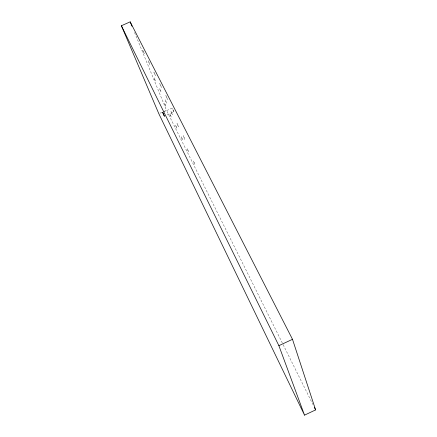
<?xml version="1.0" encoding="UTF-8"?>
<svg xmlns="http://www.w3.org/2000/svg" width="437" height="437" viewBox="0 0 437 437"><rect width="100%" height="100%" fill="white"/><g stroke="black" fill="none" stroke-linecap="round" stroke-linejoin="round"><path stroke-width="0.33" stroke-dasharray="2.19 1.64" d="M160.013 113.199L161.783 112.407M164.143 111.348L166.502 110.282L282.815 344.006M163.241 112.09L172.216 108.114L173.904 111.921L166.765 115.133M173.904 111.921L172.178 108.081M283.121 344.618L312.881 404.422M134.563 32.513L166.502 110.282M194.897 164.388L193.323 160.953L194.897 164.388M142.762 50.146L144.336 53.685L142.762 50.146M148.225 60.896L149.82 64.485L148.225 60.896M153.89 72.045L155.512 75.688L153.89 72.045M154.086 77.808L155.583 81.167L154.086 77.808M159.767 83.614L161.411 87.313L159.767 83.614M159.516 88.591L161.035 91.999L159.516 88.591M165.874 95.627L167.54 99.379L165.874 95.627M165.142 99.756L166.677 103.208L165.142 99.756M164.514 103.285L165.94 106.486L164.514 103.285M170.965 111.32L172.522 114.827L170.965 111.32M169.9 114.062L171.342 117.302L169.9 114.062M177.007 123.316L178.586 126.867L177.007 123.316M175.472 125.2L176.93 128.489L175.472 125.2M183.272 135.754L184.873 139.359L183.272 135.754M181.235 136.726L182.71 140.053L181.235 136.726M187.2 148.662L188.697 152.032L187.2 148.662"/><path stroke-width="0.66" d="M304.523 415.15L315.612 409.911L292.495 339.309L130.182 21.85L121.388 25.745L158.833 113.729L304.523 415.15L278.882 345.667L121.388 25.745M278.882 345.667L292.495 339.309M314.4 407.47L315.612 409.911M130.182 21.85L131.985 26.242M162.679 112.396L164.383 116.198L162.679 112.396"/></g></svg>
